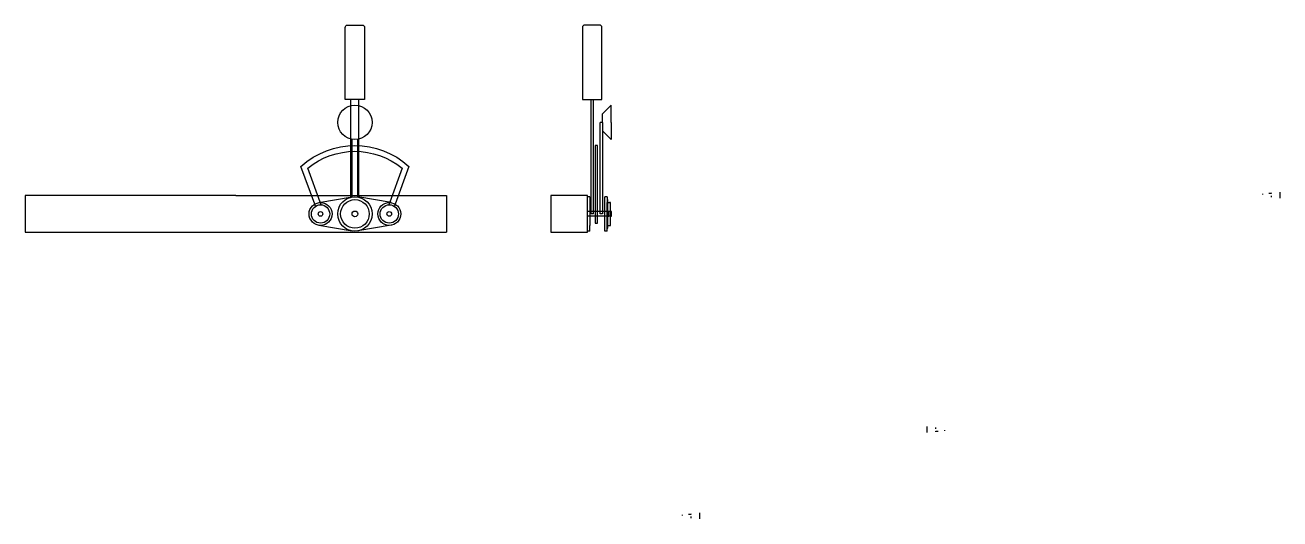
# Model space of a CAD drawing. Header units: inches. Extents: x 16.3 to 43.7, y 5.7 to 16.5.
import ezdxf

# ---------------------------------------------------------------- set-up
doc = ezdxf.new("R2010")
doc.units = ezdxf.units.IN
doc.header["$MEASUREMENT"] = 0
for name, color, linetype in [('Maner2_ManetaA', 30, 'Continuous'), ('Maner_ManetaA', 4, 'Continuous'), ('Roata_Mica__ManetaA', 2, 'Continuous'), ('Roti_Mari_ManetaA', 1, 'Continuous'), ('Suporti_Transversali', 3, 'Continuous')]:
    doc.layers.add(name, color=color, linetype=linetype)

msp = doc.modelspace()

# ---------------------------------------------------------------- linework, layer by layer
at = {"layer": 'Maner2_ManetaA'}
for p, q in [((23.449, 14.369), (23.449, 14.869)), ((23.624, 14.869), (23.449, 14.869)), ((23.624, 14.369), (23.624, 14.869)), ((28.691, 12.369), (28.691, 14.869)), ((28.691, 14.869), (28.741, 14.869)), ((28.741, 14.369), (28.741, 14.869)), ((23.449, 13.999), (23.449, 14.369)), ((23.624, 13.999), (23.624, 14.369)), ((28.741, 12.369), (28.741, 14.369)), ((23.449, 12.744), (23.449, 13.999)), ((23.624, 12.744), (23.624, 13.999)), ((43.354, 12.794, 1.5), (43.354, 12.807, 1.5)), ((43.541, 12.829, 2.031), (43.541, 12.816, 2.031)), ((43.541, 12.766, 1.929), (43.541, 12.735, 1.96)), ((43.729, 12.847, 1.5), (43.729, 12.716, 1.5)), ((28.741, 12.369), (28.691, 12.369)), ((36.031, 7.592, 1.5), (36.031, 7.723, 1.5)), ((36.218, 7.673, 1.929), (36.218, 7.704, 1.96)), ((36.218, 7.611, 2.031), (36.218, 7.623, 2.031)), ((36.406, 7.645, 1.5), (36.406, 7.632, 1.5)), ((30.684, 5.785, 1.5), (30.684, 5.798, 1.5)), ((30.871, 5.82, 2.031), (30.871, 5.807, 2.031)), ((30.871, 5.757, 1.929), (30.871, 5.726, 1.96)), ((31.059, 5.839, 1.5), (31.059, 5.707, 1.5))]:
    msp.add_line(p, q, dxfattribs=at)
at = {"layer": 'Maner2_ManetaA', "extrusion": (0, -1, 2.22045e-16)}
for p, q in [((43.488, 12.822, 2.031), (43.541, 12.822, 2.031)), ((30.818, 5.814, 2.031), (30.871, 5.814, 2.031))]:
    msp.add_line(p, q, dxfattribs=at)
at = {"layer": 'Maner2_ManetaA', "extrusion": (1.22465e-16, 1, 2.22045e-16)}
msp.add_line((36.271, 7.617, 2.031), (36.218, 7.617, 2.031), dxfattribs=at)
at = {"layer": 'Maner2_ManetaA'}
for points in [[(23.324, 14.869), (23.324, 16.444, -0.414214), (23.374, 16.494), (23.449, 16.494), (23.624, 16.494), (23.699, 16.494, -0.414214), (23.749, 16.444), (23.749, 14.869)], [(28.929, 14.869), (28.929, 16.444, 0.414214), (28.879, 16.494), (28.804, 16.494), (28.629, 16.494), (28.554, 16.494, 0.414214), (28.504, 16.444), (28.504, 14.869)]]:
    msp.add_lwpolyline(points, format="xyb", close=True, dxfattribs=at)
at = {"layer": 'Maner_ManetaA'}
for p, q in [((28.941, 14.556), (29.129, 14.744)), ((28.941, 14.369), (28.941, 14.556)), ((29.129, 14.369), (29.129, 14.744)), ((28.891, 12.369), (28.891, 14.369)), ((28.941, 14.369), (28.891, 14.369)), ((28.941, 14.369), (28.941, 12.369)), ((28.941, 14.369), (28.941, 14.181)), ((29.129, 14.369), (29.129, 13.994)), ((23.474, 12.744), (23.474, 13.999)), ((23.599, 12.744), (23.599, 13.999)), ((28.941, 14.181), (29.129, 13.994)), ((28.941, 12.369), (28.891, 12.369))]:
    msp.add_line(p, q, dxfattribs=at)
at = {"layer": 'Maner_ManetaA', "extrusion": (0, -1, -2.22045e-16)}
msp.add_line((28.941, 14.369), (28.941, 14.278), dxfattribs=at)
at = {"layer": 'Maner_ManetaA'}
msp.add_circle((23.536, 14.369), 0.375, dxfattribs=at)
at = {"layer": 'Roata_Mica__ManetaA'}
for p, q in [((29.041, 12.119), (29.041, 12.619)), ((29.041, 12.619), (29.091, 12.619)), ((29.116, 12.619), (29.091, 12.619)), ((29.116, 12.119), (29.116, 12.619)), ((29.116, 12.419), (28.616, 12.419)), ((29.141, 12.419), (29.116, 12.419)), ((29.141, 12.319), (29.141, 12.419)), ((29.141, 12.319), (28.616, 12.319)), ((29.041, 12.119), (29.091, 12.119)), ((29.091, 12.119), (29.116, 12.119)), ((29.116, 12.319), (29.141, 12.319))]:
    msp.add_line(p, q, dxfattribs=at)
for centre, radius in [((22.786, 12.369), 0.25), ((24.286, 12.369), 0.25), ((22.786, 12.369), 0.2), ((22.786, 12.369), 0.05), ((24.286, 12.369), 0.2), ((24.286, 12.369), 0.05)]:
    msp.add_circle(centre, radius, dxfattribs=at)
at = {"layer": 'Roti_Mari_ManetaA'}
for p, q in [((28.829, 13.861), (28.779, 13.861)), ((28.779, 13.861), (28.779, 12.569)), ((28.829, 12.569), (28.829, 13.861)), ((22.746, 12.616), (23.474, 12.739)), ((24.326, 12.616), (23.599, 12.739)), ((28.616, 11.994), (28.616, 12.744)), ((28.666, 12.744), (28.616, 12.744)), ((28.666, 12.744), (28.666, 12.619)), ((28.666, 12.619), (28.666, 12.119)), ((28.991, 11.994), (28.991, 12.744)), ((29.041, 12.744), (28.991, 12.744)), ((29.041, 12.744), (29.041, 12.619)), ((29.041, 12.681), (29.054, 12.681)), ((29.054, 12.056), (29.054, 12.681)), ((28.779, 12.569), (28.779, 12.169)), ((28.829, 12.369), (28.829, 12.569)), ((28.829, 12.169), (28.829, 12.369)), ((29.079, 12.419), (29.054, 12.419)), ((29.079, 12.319), (29.079, 12.419)), ((22.746, 12.122), (23.474, 11.999)), ((24.326, 12.122), (23.599, 11.999)), ((28.666, 11.994), (28.666, 12.119)), ((28.779, 12.169), (28.829, 12.169)), ((29.041, 11.994), (29.041, 12.119)), ((29.041, 12.056), (29.054, 12.056)), ((29.054, 12.319), (29.079, 12.319)), ((28.666, 11.994), (28.616, 11.994)), ((29.041, 11.994), (28.991, 11.994))]:
    msp.add_line(p, q, dxfattribs=at)
for points in [[(22.675, 12.535), (22.658, 12.584), (22.359, 13.406, -0.386706), (24.714, 13.406), (24.414, 12.584), (24.397, 12.535)], [(22.796, 12.569), (22.775, 12.626), (22.506, 13.368, -0.357618), (24.567, 13.368), (24.297, 12.626), (24.276, 12.569)]]:
    msp.add_lwpolyline(points, format="xyb", dxfattribs=at)
for radius in [0.375, 0.312, 0.0625]:
    msp.add_circle((23.536, 12.369), radius, dxfattribs=at)
at = {"layer": 'Suporti_Transversali'}
for p, q in [((20.936, 12.769), (16.336, 12.769)), ((16.336, 12.769), (16.336, 11.969)), ((20.936, 12.769), (25.536, 12.769)), ((25.536, 12.769), (25.536, 11.969)), ((28.616, 12.769), (27.816, 12.769)), ((27.816, 12.769), (27.816, 11.969)), ((28.616, 11.969), (28.616, 12.769)), ((16.336, 11.969), (25.536, 11.969)), ((27.816, 11.969), (28.616, 11.969))]:
    msp.add_line(p, q, dxfattribs=at)

doc.saveas('drawing.dxf')
